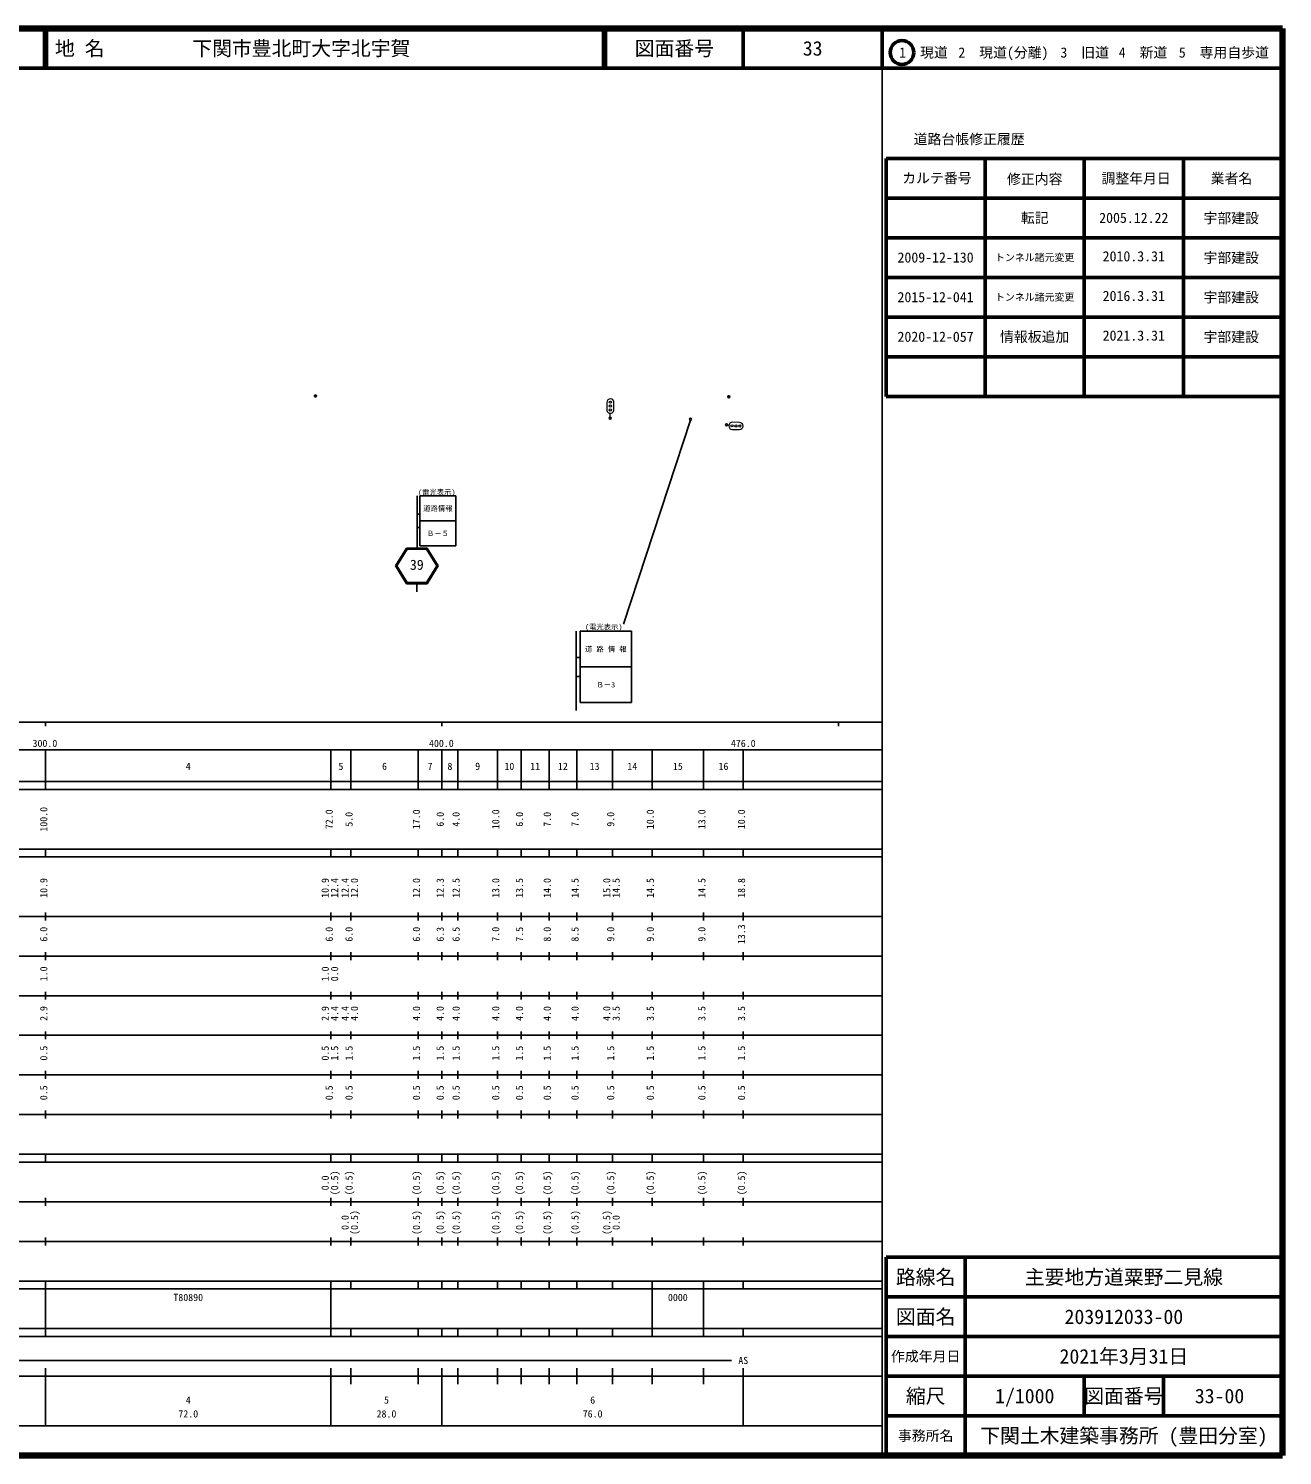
# Model space of a CAD drawing. Units: millimetres on the paper, with parts at other scales. Extents: x 40 to 680, y 20 to 380.
# Drawn here: x 363.7 to 680, y 20 to 380 of the extents above; entities that cross this region are included whole.
import ezdxf
from ezdxf.enums import TextEntityAlignment as Align

# ---------------------------------------------------------------- set-up
doc = ezdxf.new("R2010")
doc.units = ezdxf.units.MM
doc.header["$PDMODE"] = 32
doc.header["$PDSIZE"] = 0.5
for name, color, linetype, lineweight in [('M-BGD', 7, 'Continuous', 25), ('M-STR-HTXT', 7, 'Continuous', 13), ('M-STR-STRC', 7, 'Continuous', 25), ('M-TTL', 2, 'Continuous', 140), ('M-TTL-BAND', 7, 'Continuous', 25), ('M-TTL-FRAM', 2, 'Continuous', 50), ('M-TTL-LINE', 7, 'Continuous', 50), ('M-TTL-TXT', 7, 'Continuous', 50)]:
    doc.layers.add(name, color=color, linetype=linetype, lineweight=lineweight)
doc.layers.add('M-OTRS', color=6, linetype='Continuous')
doc.styles.add('ＭＳ ゴシック', font='')
doc.styles.get('ＭＳ ゴシック').set_extended_font_data('MS Gothic')

msp = doc.modelspace()

# ---------------------------------------------------------------- linework, layer by layer
at = {"layer": 'M-BGD'}
for centre in [(510.417, 281.685), (530.687, 281.477), (539.778, 280.038)]:
    msp.add_circle(centre, 0.25, dxfattribs=at)
at = {"layer": 'M-OTRS'}
for p in [(436.081, 287.291), (540.342, 287.117)]:
    msp.add_point(p, dxfattribs=at)
at = {"layer": 'M-STR-HTXT'}
for p, q in [((509.577, 285.674), (509.549, 283.874)), ((511.348, 283.845), (511.377, 285.645)), ((510.401, 281.951), (510.417, 282.949)), ((540.044, 279.988), (540.36, 279.938)), ((541.226, 278.853), (543.025, 278.824)), ((543.054, 280.624), (541.254, 280.653))]:
    msp.add_line(p, q, dxfattribs=at)
for centre in [(510.463, 284.76), (510.479, 285.749), (510.447, 283.77), (541.15, 279.755), (542.14, 279.739), (543.13, 279.723)]:
    msp.add_circle(centre, 0.27, dxfattribs=at)
for centre, start, end in [((510.477, 285.66), 359.08598, 179.08598), ((510.449, 283.86), 179.08598, 359.08598), ((541.24, 279.753), 89.08598, 269.08598), ((543.04, 279.724), 269.08598, 89.08598)]:
    msp.add_arc(centre, 0.9, start, end, dxfattribs=at)
at = {"layer": 'M-STR-STRC'}
for p, q in [((530.653, 281.236), (513.794, 229.735)), ((461.719, 262.078), (461.719, 248.91)), ((462.419, 262.078), (471.519, 262.078)), ((462.419, 262.078), (462.419, 249.478)), ((471.519, 262.078), (471.519, 249.478)), ((461.719, 257.441), (462.419, 257.441)), ((462.419, 255.778), (471.519, 255.778)), ((461.719, 254.116), (462.419, 254.116)), ((459.009, 248.91), (456.245, 244.41)), ((459.177, 248.61), (456.597, 244.41)), ((459.009, 248.91), (464.281, 248.91)), ((459.177, 248.61), (464.113, 248.61)), ((462.419, 249.478), (471.519, 249.478)), ((466.693, 244.41), (464.113, 248.61)), ((467.045, 244.41), (464.281, 248.91)), ((456.245, 244.41), (459.009, 239.91)), ((456.597, 244.41), (459.177, 240.21)), ((464.113, 240.21), (466.693, 244.41)), ((464.281, 239.91), (467.045, 244.41)), ((459.009, 239.91), (464.281, 239.91)), ((459.177, 240.21), (464.113, 240.21)), ((461.645, 239.91), (461.645, 237.91)), ((501.831, 227.938), (501.831, 207.938)), ((502.831, 227.938), (515.831, 227.938)), ((502.831, 227.938), (502.831, 209.938)), ((515.831, 227.938), (515.831, 209.938)), ((501.831, 221.313), (502.831, 221.313)), ((501.831, 216.563), (502.831, 216.563)), ((502.831, 218.938), (515.831, 218.938)), ((502.831, 209.938), (515.831, 209.938))]:
    msp.add_line(p, q, dxfattribs=at)
at = {"layer": 'M-TTL'}
for p, q in [((680, 380), (40, 380)), ((680, 20), (680, 380)), ((40, 20), (680, 20))]:
    msp.add_line(p, q, dxfattribs=at)
at = {"layer": 'M-TTL-BAND'}
for p, q in [((579, 20), (579, 370)), ((40, 205), (579, 205)), ((368, 205), (368, 204)), ((468, 205), (468, 204)), ((568, 205), (568, 204)), ((68, 198), (579, 198)), ((368, 188), (368, 198)), ((440, 188), (440, 198)), ((445, 188), (445, 198)), ((462, 188), (462, 198)), ((468, 188), (468, 198)), ((472, 188), (472, 198)), ((482, 188), (482, 198)), ((488, 188), (488, 198)), ((495, 188), (495, 198)), ((502, 188), (502, 198)), ((511, 188), (511, 198)), ((521, 188), (521, 198)), ((534, 188), (534, 198)), ((544, 188), (544, 198)), ((40, 190), (579, 190)), ((40, 188), (579, 188)), ((40, 173), (579, 173)), ((368, 171), (368, 173)), ((440, 171), (440, 173)), ((445, 171), (445, 173)), ((462, 171), (462, 173)), ((468, 171), (468, 173)), ((472, 171), (472, 173)), ((482, 171), (482, 173)), ((488, 171), (488, 173)), ((495, 171), (495, 173)), ((502, 171), (502, 173)), ((511, 171), (511, 173)), ((521, 171), (521, 173)), ((534, 171), (534, 173)), ((544, 171), (544, 173)), ((40, 171), (579, 171)), ((40, 156), (579, 156)), ((368, 155), (368, 157)), ((440, 155), (440, 157)), ((445, 155), (445, 157)), ((462, 155), (462, 157)), ((468, 155), (468, 157)), ((472, 155), (472, 157)), ((482, 155), (482, 157)), ((488, 155), (488, 157)), ((495, 155), (495, 157)), ((502, 155), (502, 157)), ((511, 155), (511, 157)), ((521, 155), (521, 157)), ((534, 155), (534, 157)), ((544, 155), (544, 157)), ((46, 146), (579, 146)), ((368, 145), (368, 147)), ((440, 145), (440, 147)), ((445, 145), (445, 147)), ((462, 145), (462, 147)), ((468, 145), (468, 147)), ((472, 145), (472, 147)), ((482, 145), (482, 147)), ((488, 145), (488, 147)), ((495, 145), (495, 147)), ((502, 145), (502, 147)), ((511, 145), (511, 147)), ((521, 145), (521, 147)), ((534, 145), (534, 147)), ((544, 145), (544, 147)), ((368, 135), (368, 137)), ((440, 135), (440, 137)), ((445, 135), (445, 137)), ((462, 135), (462, 137)), ((468, 135), (468, 137)), ((472, 135), (472, 137)), ((482, 135), (482, 137)), ((488, 135), (488, 137)), ((495, 135), (495, 137)), ((502, 135), (502, 137)), ((511, 135), (511, 137)), ((521, 135), (521, 137)), ((534, 135), (534, 137)), ((544, 135), (544, 137)), ((52, 136), (579, 136)), ((46, 126), (579, 126)), ((368, 125), (368, 127)), ((440, 125), (440, 127)), ((445, 125), (445, 127)), ((462, 125), (462, 127)), ((468, 125), (468, 127)), ((472, 125), (472, 127)), ((482, 125), (482, 127)), ((488, 125), (488, 127)), ((495, 125), (495, 127)), ((502, 125), (502, 127)), ((511, 125), (511, 127)), ((521, 125), (521, 127)), ((534, 125), (534, 127)), ((544, 125), (544, 127)), ((52, 116), (579, 116)), ((368, 115), (368, 117)), ((440, 115), (440, 117)), ((445, 115), (445, 117)), ((462, 115), (462, 117)), ((468, 115), (468, 117)), ((472, 115), (472, 117)), ((482, 115), (482, 117)), ((488, 115), (488, 117)), ((495, 115), (495, 117)), ((502, 115), (502, 117)), ((511, 115), (511, 117)), ((521, 115), (521, 117)), ((534, 115), (534, 117)), ((544, 115), (544, 117)), ((46, 106), (579, 106)), ((368, 105), (368, 107)), ((440, 105), (440, 107)), ((445, 105), (445, 107)), ((462, 105), (462, 107)), ((468, 105), (468, 107)), ((472, 105), (472, 107)), ((482, 105), (482, 107)), ((488, 105), (488, 107)), ((495, 105), (495, 107)), ((502, 105), (502, 107)), ((511, 105), (511, 107)), ((521, 105), (521, 107)), ((534, 105), (534, 107)), ((544, 105), (544, 107)), ((40, 96), (579, 96)), ((40, 94), (579, 94)), ((368, 94), (368, 96)), ((440, 94), (440, 96)), ((445, 94), (445, 96)), ((462, 94), (462, 96)), ((468, 94), (468, 96)), ((472, 94), (472, 96)), ((482, 94), (482, 96)), ((488, 94), (488, 96)), ((495, 94), (495, 96)), ((502, 94), (502, 96)), ((511, 94), (511, 96)), ((521, 94), (521, 96)), ((534, 94), (534, 96)), ((544, 94), (544, 96)), ((49, 84), (579, 84)), ((368, 83), (368, 85)), ((440, 83), (440, 85)), ((445, 83), (445, 85)), ((462, 83), (462, 85)), ((468, 83), (468, 85)), ((472, 83), (472, 85)), ((482, 83), (482, 85)), ((488, 83), (488, 85)), ((495, 83), (495, 85)), ((502, 83), (502, 85)), ((511, 83), (511, 85)), ((521, 83), (521, 85)), ((534, 83), (534, 85)), ((544, 83), (544, 85)), ((40, 74), (579, 74)), ((368, 73), (368, 75)), ((440, 73), (440, 75)), ((445, 73), (445, 75)), ((462, 73), (462, 75)), ((468, 73), (468, 75)), ((472, 73), (472, 75)), ((482, 73), (482, 75)), ((488, 73), (488, 75)), ((495, 73), (495, 75)), ((502, 73), (502, 75)), ((511, 73), (511, 75)), ((521, 73), (521, 75)), ((534, 73), (534, 75)), ((544, 73), (544, 75)), ((40, 64), (579, 64)), ((40, 62), (579, 62)), ((368, 62), (368, 64)), ((368, 52), (368, 62)), ((368, 52), (368, 62)), ((440, 62), (440, 64)), ((440, 52), (440, 62)), ((445, 62), (445, 64)), ((462, 62), (462, 64)), ((468, 62), (468, 64)), ((472, 62), (472, 64)), ((482, 62), (482, 64)), ((488, 62), (488, 64)), ((495, 62), (495, 64)), ((502, 62), (502, 64)), ((511, 62), (511, 64)), ((521, 62), (521, 64)), ((521, 52), (521, 62)), ((534, 62), (534, 64)), ((534, 52), (534, 62)), ((544, 62), (544, 64)), ((40, 52), (579, 52)), ((368, 50), (368, 52)), ((440, 50), (440, 52)), ((445, 50), (445, 52)), ((462, 50), (462, 52)), ((468, 50), (468, 52)), ((472, 50), (472, 52)), ((482, 50), (482, 52)), ((488, 50), (488, 52)), ((495, 50), (495, 52)), ((502, 50), (502, 52)), ((511, 50), (511, 52)), ((521, 50), (521, 52)), ((534, 50), (534, 52)), ((544, 50), (544, 52)), ((40, 50), (579, 50)), ((71, 44), (541, 44)), ((40, 40), (579, 40)), ((368, 27.5), (368, 42)), ((440, 27.5), (440, 42)), ((445, 38), (445, 42)), ((462, 38), (462, 42)), ((468, 27.5), (468, 42)), ((472, 38), (472, 42)), ((482, 38), (482, 42)), ((488, 38), (488, 42)), ((495, 38), (495, 42)), ((502, 38), (502, 42)), ((511, 38), (511, 42)), ((521, 38), (521, 42)), ((534, 38), (534, 42)), ((544, 27.5), (544, 42)), ((68, 27.5), (579, 27.5))]:
    msp.add_line(p, q, dxfattribs=at)
at = {"layer": 'M-TTL-FRAM'}
for p, q in [((580, 347.197), (580, 287.197)), ((580, 347.197), (680, 347.197)), ((580, 287.197), (680, 287.197)), ((680, 70), (580, 70)), ((580, 70), (580, 20))]:
    msp.add_line(p, q, dxfattribs=at)
at = {"layer": 'M-TTL-LINE'}
for p, q in [((367.75, 380), (367.75, 370)), ((368.25, 380), (368.25, 370)), ((508.747, 380), (508.747, 370)), ((509.247, 380), (509.247, 370)), ((543.997, 380), (543.997, 370)), ((579, 380), (579, 370)), ((40, 370), (680, 370)), ((605, 347.197), (605, 287.197)), ((630, 347.197), (630, 287.197)), ((655, 347.197), (655, 287.197)), ((580, 337.197), (680, 337.197)), ((580, 327.197), (680, 327.197)), ((580, 317.197), (680, 317.197)), ((580, 307.197), (680, 307.197)), ((580, 297.197), (680, 297.197)), ((600, 70), (600, 20)), ((680, 60), (580, 60)), ((680, 50), (580, 50)), ((680, 40), (580, 40)), ((630, 40), (630, 30)), ((650, 40), (650, 30)), ((680, 30), (580, 30))]:
    msp.add_line(p, q, dxfattribs=at)
at = {"layer": 'M-TTL-TXT'}
msp.add_circle((584.031, 373.958), 3, dxfattribs=at)

# ---------------------------------------------------------------- texts
at = {"layer": 'M-STR-STRC', "style": 'ＭＳ ゴシック'}
for s, p in [('(電光表示)', (466.684, 262.999)), ('道路情報', (466.969, 258.928)), ('Ｂ－５', (466.969, 252.628)), ('(電光表示)', (508.798, 229.028)), ('道 路 情 報', (509.331, 223.438)), ('Ｂ－3', (509.331, 214.438))]:
    msp.add_text(s, height=1.32, dxfattribs=at).set_placement(p, align=Align.MIDDLE_CENTER)
msp.add_text('39', height=2.566, dxfattribs=at).set_placement((461.645, 242.66), align=Align.BOTTOM_CENTER)
at = {"layer": 'M-TTL-BAND', "style": 'ＭＳ ゴシック'}
for s, p in [('300.0', (367.844, 198.195)), ('400.0', (467.844, 198.195)), ('476.0', (544, 198.195)), ('4', (404, 192.405)), ('5', (442.5, 192.405)), ('6', (453.5, 192.405)), ('7', (465, 192.405)), ('8', (470, 192.405)), ('9', (477, 192.405)), ('10', (485, 192.405)), ('11', (491.5, 192.405)), ('12', (498.5, 192.405)), ('13', (506.5, 192.405)), ('14', (516, 192.405)), ('15', (527.5, 192.405)), ('16', (539, 192.405)), ('AS', (544, 42.5)), ('4', (404, 32.523)), ('5', (454, 32.523)), ('6', (506, 32.523)), ('72.0', (404, 29.033)), ('28.0', (454, 29.033)), ('76.0', (506, 29.033))]:
    msp.add_text(s, height=1.833, dxfattribs=at).set_placement(p, align=Align.BOTTOM_CENTER)
for s, p in [('100.0', (369, 180.5)), ('72.0', (441, 180.5)), ('5.0', (446, 180.5)), ('17.0', (463, 180.5)), ('6.0', (469, 180.5)), ('4.0', (473, 180.5)), ('10.0', (483, 180.5)), ('6.0', (489, 180.5)), ('7.0', (496, 180.5)), ('7.0', (503, 180.5)), ('9.0', (512, 180.5)), ('10.0', (522, 180.5)), ('13.0', (535, 180.5)), ('10.0', (545, 180.5)), ('10.9', (369, 163.174)), ('10.9', (440, 163.174)), ('12.4', (442.37, 163.174)), ('12.4', (445, 163.174)), ('12.0', (447.37, 163.174)), ('12.0', (463, 163.174)), ('12.3', (469, 163.174)), ('12.5', (473, 163.174)), ('13.0', (483, 163.174)), ('13.5', (489, 163.174)), ('14.0', (496, 163.174)), ('14.5', (503, 163.174)), ('15.0', (511, 163.174)), ('14.5', (513.37, 163.174)), ('14.5', (522, 163.174)), ('14.5', (535, 163.174)), ('18.8', (545, 163.174)), ('6.0', (369, 151.5)), ('6.0', (441, 151.5)), ('6.0', (446, 151.5)), ('6.0', (463, 151.5)), ('6.3', (469, 151.5)), ('6.5', (473, 151.5)), ('7.0', (483, 151.5)), ('7.5', (489, 151.5)), ('8.0', (496, 151.5)), ('8.5', (503, 151.5)), ('9.0', (512, 151.5)), ('9.0', (522, 151.5)), ('9.0', (535, 151.5)), ('13.3', (545, 151.5)), ('1.0', (369, 141.5)), ('1.0', (440, 141.5)), ('0.0', (442.37, 141.5)), ('2.9', (369, 131.5)), ('2.9', (440, 131.5)), ('4.4', (442.37, 131.5)), ('4.4', (445, 131.5)), ('4.0', (447.37, 131.5)), ('4.0', (463, 131.5)), ('4.0', (469, 131.5)), ('4.0', (473, 131.5)), ('4.0', (483, 131.5)), ('4.0', (489, 131.5)), ('4.0', (496, 131.5)), ('4.0', (503, 131.5)), ('4.0', (511, 131.5)), ('3.5', (513.37, 131.5)), ('3.5', (522, 131.5)), ('3.5', (535, 131.5)), ('3.5', (545, 131.5)), ('0.5', (369, 121.5)), ('0.5', (440, 121.5)), ('1.5', (442.37, 121.5)), ('1.5', (446, 121.5)), ('1.5', (463, 121.5)), ('1.5', (469, 121.5)), ('1.5', (473, 121.5)), ('1.5', (483, 121.5)), ('1.5', (489, 121.5)), ('1.5', (496, 121.5)), ('1.5', (503, 121.5)), ('1.5', (512, 121.5)), ('1.5', (522, 121.5)), ('1.5', (535, 121.5)), ('1.5', (545, 121.5)), ('0.5', (369, 111.5)), ('0.5', (441, 111.5)), ('0.5', (446, 111.5)), ('0.5', (463, 111.5)), ('0.5', (469, 111.5)), ('0.5', (473, 111.5)), ('0.5', (483, 111.5)), ('0.5', (489, 111.5)), ('0.5', (496, 111.5)), ('0.5', (503, 111.5)), ('0.5', (512, 111.5)), ('0.5', (522, 111.5)), ('0.5', (535, 111.5)), ('0.5', (545, 111.5)), ('0.0', (440, 88.764)), ('(0.5)', (442.37, 88.764)), ('(0.5)', (446, 88.764)), ('(0.5)', (463, 88.764)), ('(0.5)', (469, 88.764)), ('(0.5)', (473, 88.764)), ('(0.5)', (483, 88.764)), ('(0.5)', (489, 88.764)), ('(0.5)', (496, 88.764)), ('(0.5)', (503, 88.764)), ('(0.5)', (512, 88.764)), ('(0.5)', (522, 88.764)), ('(0.5)', (535, 88.764)), ('(0.5)', (545, 88.764)), ('0.0', (445, 78.764)), ('(0.5)', (447.37, 78.764)), ('(0.5)', (463, 78.764)), ('(0.5)', (469, 78.764)), ('(0.5)', (473, 78.764)), ('(0.5)', (483, 78.764)), ('(0.5)', (489, 78.764)), ('(0.5)', (496, 78.764)), ('(0.5)', (503, 78.764)), ('(0.5)', (511, 78.764)), ('0.0', (513.37, 78.764))]:
    msp.add_text(s, height=1.833, rotation=90, dxfattribs=at).set_placement(p, align=Align.BOTTOM_CENTER)
for s, p in [('T80890', (400.25, 58.405)), ('0000', (525, 58.405))]:
    msp.add_text(s, height=1.833, dxfattribs=at).set_placement(p, align=Align.BOTTOM_LEFT)
at = {"layer": 'M-TTL-TXT', "style": 'ＭＳ ゴシック'}
for s, p in [('地 名', (370.38, 375)), ('下関市豊北町大字北宇賀', (405.024, 375))]:
    msp.add_text(s, height=3.666, dxfattribs=at).set_placement(p, align=Align.MIDDLE_LEFT)
for s, height, p in [('図面番号', 3.666, (526.622, 375)), ('33', 3.666, (561.497, 375)), ('1\u3000現道', 2.566, (589.448, 373.958)), ('2\u3000現道(分離)', 2.566, (609.619, 373.958)), ('3\u3000旧道', 2.566, (630.121, 373.958)), ('4\u3000新道', 2.566, (644.824, 373.958)), ('5\u3000専用自歩道', 2.566, (665.228, 373.958)), ('道路台帳修正履歴', 2.566, (600.968, 352.113)), ('カルテ番号', 2.566, (592.839, 342.277)), ('修正内容', 2.566, (617.509, 342.023)), ('調整年月日', 2.566, (643.089, 342.197)), ('業者名', 2.566, (667.134, 342.197)), ('転記', 2.566, (617.5, 332.245)), ('2005.12.22', 2.566, (642.5, 332.245)), ('宇部建設', 2.566, (667.077, 332.189)), ('2009-12-130', 2.566, (592.5, 322.245)), ('トンネル諸元変更', 1.833, (617.5, 322.245)), ('宇部建設', 2.566, (667.077, 322.189)), ('2015-12-041', 2.566, (592.5, 312.245)), ('トンネル諸元変更', 1.833, (617.5, 312.245)), ('宇部建設', 2.566, (667.077, 312.189)), ('2020-12-057', 2.566, (592.5, 302.245)), ('情報板追加', 2.566, (617.5, 302.245)), ('宇部建設', 2.566, (667.077, 302.189)), ('路線名', 3.666, (590, 65)), ('路線名', 3.666, (590, 65)), ('主要地方道粟野二見線', 3.666, (640, 65)), ('図面名', 3.666, (590, 55)), ('図面名', 3.666, (590, 55)), ('203912033-00', 3.666, (640, 55)), ('2021年3月31日', 3.666, (640, 45)), ('作成年月日', 2.566, (590, 45)), ('作成年月日', 2.566, (590, 45)), ('縮尺', 3.666, (590, 35)), ('縮尺', 3.666, (590, 35)), ('1/1000', 3.666, (615, 35)), ('図面番号', 3.666, (640, 35)), ('図面番号', 3.666, (640, 35)), ('33-00', 3.666, (664.125, 35)), ('事務所名', 2.566, (590, 25)), ('事務所名', 2.566, (590, 25)), ('下関土木建築事務所 (豊田分室)', 3.666, (640, 25))]:
    msp.add_text(s, height=height, dxfattribs=at).set_placement(p, align=Align.MIDDLE_CENTER)
for s, p in [('2010.3.31', (642.5, 320.495)), ('2016.3.31', (642.5, 310.495)), ('2021.3.31', (642.5, 300.495))]:
    msp.add_text(s, height=2.566, dxfattribs=at).set_placement(p, align=Align.BOTTOM_CENTER)

doc.saveas('drawing.dxf')
